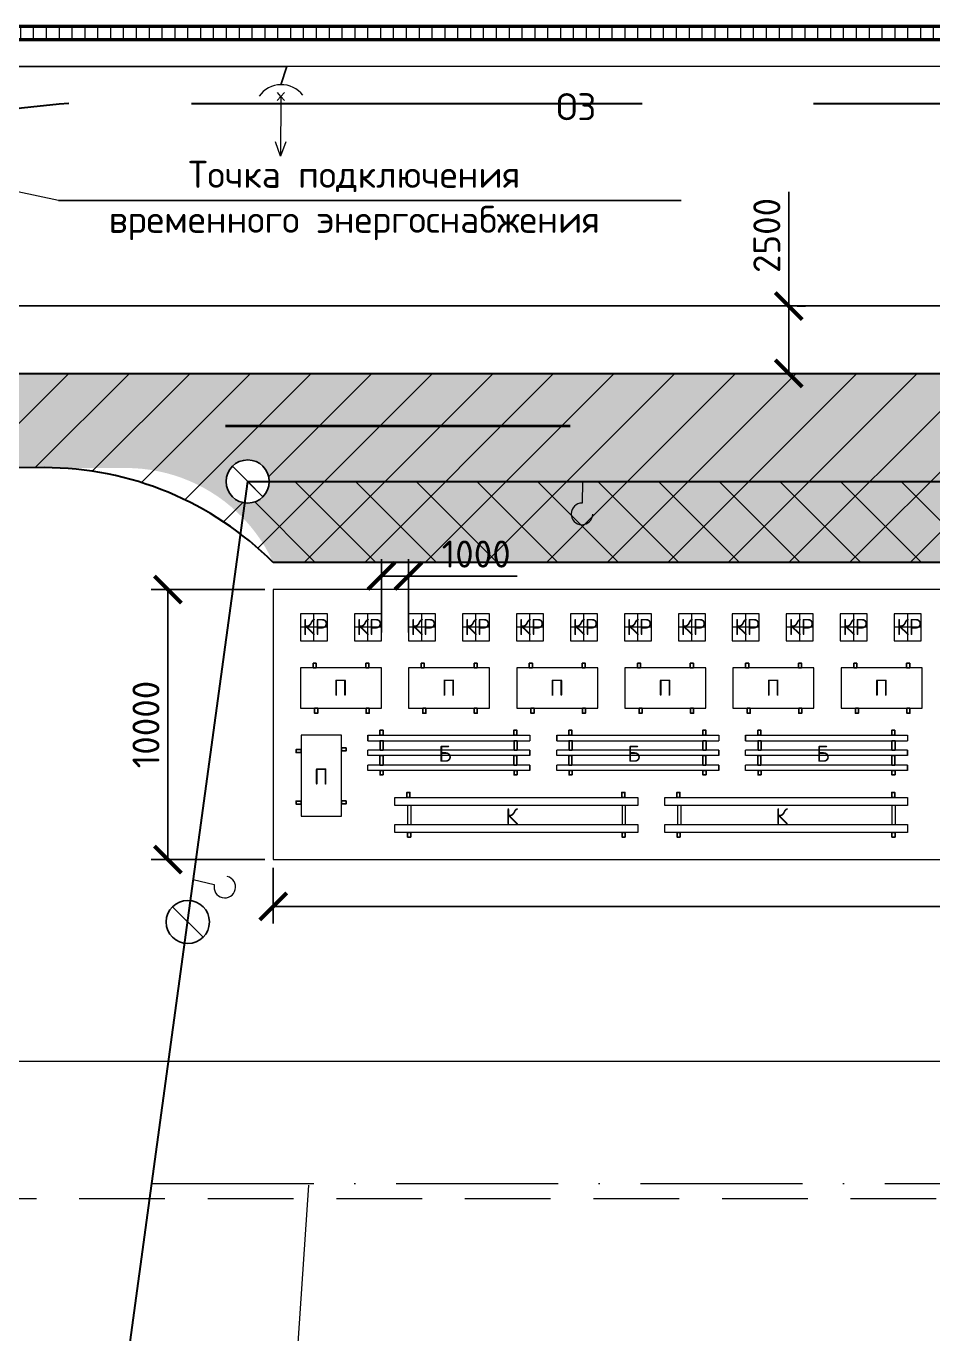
# Model space of a CAD drawing. Header units: millimetres. Extents: x -782 to 10910, y 3841 to 13237.
# Drawn here: x 7102.2 to 7169.4, y 7472.9 to 7569.8 of the extents above; entities that cross this region are included whole.
import ezdxf

# ---------------------------------------------------------------- set-up
doc = ezdxf.new("R2010")
doc.units = ezdxf.units.MM
for name, pattern in [('ACAD_ISO10W100', [18, 12, -3, 0, -3]), ('DASHEDX2', [38.1, 25.4, -12.7]), ('штриховая2', [9.525, 6.35, -3.175])]:
    doc.linetypes.add(name, pattern=pattern)
doc.layers.add('!ОНенес!', color=6, linetype='Continuous', lineweight=40)
doc.layers.add('красный', color=1, linetype='Continuous', lineweight=30)
doc.layers.add('1', color=7, linetype='Continuous')
doc.styles.add('2.5', font='isocpeur.ttf', dxfattribs={"height": 2})
doc.styles.add('Isocpeur', font='isocpeur.ttf')
doc.dimstyles.new('М500 стройгенп', dxfattribs={"dimtxt": 2, "dimasz": 2, "dimexe": 1.25, "dimexo": 0.625, "dimtad": 1, "dimlfac": 500, "dimtxsty": '2.5', "dimblk": 'ARCHTICK', "dimcen": 2.5, "dimadec": 0, "dimazin": 0, "dimtfac": 1, "dimtmove": 0, "dimatfit": 3, "dimfxl": 1, "dimarcsym": 0})
pattern_1 = [(50, (7700.4316, 2863.231), (4.5546167, -0.398477), [0.47625, -5.23875]), (355, (7700.4316, 2863.231), (-0.8810855, 4.776421), [0.381, -4.1910146]), (100.45144, (7700.811, 2863.198), (3.673531, 4.377944), [0.40475, -4.452256]), (46.1842, (7700.4316, 2864.501), (6.776976, -1.051058), [0.714375, -7.858125]), (96.63556, (7700.9964, 2864.4134), (5.935103, 6.185653), [0.607126, -6.67839]), (351.18415, (7700.4316, 2864.501), (5.935103, 6.185653), [0.571499, -6.286493]), (21, (7701.0666, 2864.1835), (3.7903598, -2.55663), [0.47625, -5.23875]), (326, (7701.0666, 2864.1835), (1.5450507, 4.604699), [0.381, -4.191]), (71.45144, (7701.3825, 2863.9704), (5.3354105, 2.0480692), [0.40475, -4.4522484]), (37.5, (7700.4316, 2863.231), (0.0772151, 2.11387597), [0, -4.1402, 0, -4.2545, 0, -4.206875]), (7.5, (7700.4316, 2863.231), (1.6704916, 2.5045144), [0, -2.4257, 0, -4.04495, 0, -1.603375]), (327.5, (7699.0156, 2863.231), (3.3897649, -0.1432186), [0, -1.5875, 0, -4.953, 0, -6.57225]), (317.5, (7698.3806, 2863.231), (3.7032295, 0.6356623), [0, -2.06375, 0, -3.2893, 0, -4.66725])]

# ---------------------------------------------------------------- blocks, each defined once
blk = doc.blocks.new('_ArchTick')
at = {"color": 0, "linetype": 'ByBlock', "const_width": 0.15}
blk.add_lwpolyline([(-0.5, -0.5), (0.5, 0.5)], dxfattribs=at)
blk = doc.blocks.new('*D332')
at = {"color": 0, "lineweight": -2, "transparency": 16777216}
for p, q in [((7128.498, 7524.863), (7128.498, 7530.288)), ((7130.498, 7524.863), (7130.498, 7530.288)), ((7128.498, 7529.038), (7130.498, 7529.038)), ((7130.498, 7529.038), (7138.548, 7529.038))]:
    blk.add_line(p, q, dxfattribs=at)
at = {"layer": 'Defpoints', "color": 0, "lineweight": 25, "transparency": 16777216}
for p in [(7130.498, 7529.038), (7128.498, 7524.238), (7130.498, 7524.238)]:
    blk.add_point(p, dxfattribs=at)
at = {"color": 0, "lineweight": -2, "transparency": 16777216, "xscale": 2, "yscale": 2, "zscale": 2, "rotation": 180}
blk.add_blockref('_ArchTick', (7128.498, 7529.038), dxfattribs=at)
at = {"color": 0, "lineweight": -2, "transparency": 16777216, "xscale": 2, "yscale": 2, "zscale": 2}
blk.add_blockref('_ArchTick', (7130.498, 7529.038), dxfattribs=at)
at = {"color": 0, "lineweight": 20, "transparency": 16777216, "insert": (7135.523, 7530.663), "char_height": 2, "attachment_point": 5, "style": '2.5'}
blk.add_mtext('1000', dxfattribs=at)
blk = doc.blocks.new('*D336')
at = {"color": 0, "lineweight": -2, "transparency": 16777216}
for p, q in [((7119.861, 7528.038), (7111.432, 7528.038)), ((7112.682, 7508.038), (7112.682, 7528.038)), ((7119.861, 7508.038), (7111.432, 7508.038))]:
    blk.add_line(p, q, dxfattribs=at)
at = {"layer": 'Defpoints', "color": 0, "lineweight": 25, "transparency": 16777216}
for p in [(7112.682, 7528.038), (7120.486, 7528.038), (7120.486, 7508.038)]:
    blk.add_point(p, dxfattribs=at)
at = {"color": 0, "lineweight": -2, "transparency": 16777216, "xscale": 2, "yscale": 2, "zscale": 2}
for p, rotation in [((7112.682, 7528.038), 90), ((7112.682, 7508.038), 270)]:
    blk.add_blockref('_ArchTick', p, dxfattribs=dict(at, rotation=rotation))
at = {"color": 0, "lineweight": 20, "transparency": 16777216, "insert": (7111.057, 7518.038), "char_height": 2, "attachment_point": 5, "rotation": 90, "style": '2.5'}
blk.add_mtext('10000', dxfattribs=at)
blk = doc.blocks.new('*D337')
at = {"color": 0, "lineweight": -2, "transparency": 16777216}
for p, q in [((7120.486, 7507.413), (7120.486, 7503.309)), ((7302.486, 7507.413), (7302.486, 7503.309)), ((7120.486, 7504.559), (7302.486, 7504.559))]:
    blk.add_line(p, q, dxfattribs=at)
at = {"layer": 'Defpoints', "color": 0, "lineweight": 25, "transparency": 16777216}
for p in [(7120.486, 7508.038), (7302.486, 7508.038), (7302.486, 7504.559)]:
    blk.add_point(p, dxfattribs=at)
at = {"color": 0, "lineweight": -2, "transparency": 16777216, "xscale": 2, "yscale": 2, "zscale": 2, "rotation": 180}
blk.add_blockref('_ArchTick', (7120.486, 7504.559), dxfattribs=at)
at = {"color": 0, "lineweight": -2, "transparency": 16777216, "xscale": 2, "yscale": 2, "zscale": 2}
blk.add_blockref('_ArchTick', (7302.486, 7504.559), dxfattribs=at)
at = {"color": 0, "lineweight": 20, "transparency": 16777216, "insert": (7211.486, 7506.184), "char_height": 2, "attachment_point": 5, "style": '2.5'}
blk.add_mtext('91000', dxfattribs=at)
blk = doc.blocks.new('*D345')
at = {"color": 0, "lineweight": -2, "transparency": 16777216}
for p, q in [((7158.678, 7549.038), (7158.678, 7557.488)), ((7158.678, 7544.04), (7158.678, 7549.038)), ((7159.303, 7549.038), (7159.928, 7549.038)), ((7159.303, 7544.04), (7159.928, 7544.04))]:
    blk.add_line(p, q, dxfattribs=at)
at = {"layer": 'Defpoints', "color": 0, "lineweight": 25, "transparency": 16777216}
for p in [(7158.678, 7549.038), (7158.678, 7549.038), (7158.678, 7544.04)]:
    blk.add_point(p, dxfattribs=at)
at = {"color": 0, "lineweight": -2, "transparency": 16777216, "xscale": 2, "yscale": 2, "zscale": 2}
for p, rotation in [((7158.678, 7549.038), 90), ((7158.678, 7544.04), 270)]:
    blk.add_blockref('_ArchTick', p, dxfattribs=dict(at, rotation=rotation))
at = {"color": 0, "lineweight": 25, "transparency": 16777216, "insert": (7157.053, 7554.263), "char_height": 2, "attachment_point": 5, "rotation": 90, "style": '2.5'}
blk.add_mtext('2500', dxfattribs=at)

msp = doc.modelspace()

# ---------------------------------------------------------------- hatches: boundary and pattern name
at = {"layer": '!ОНенес!', "lineweight": 40}
h = msp.add_hatch(color=7, dxfattribs=at)
h.paths.add_polyline_path([(7136.758308, 7541.612229), (7136.758308, 7540.172348), (7142.487779, 7540.172348)])
h.paths.add_polyline_path([(7136.758308, 7540.172348), (7136.758308, 7538.732468), (7142.487779, 7540.172348)])
at = {"lineweight": 20}
h = msp.add_hatch(dxfattribs=at)
h.set_pattern_fill('ANSI31', color=256, scale=0.3, angle=45)
h.set_pattern_definition([(90, (4875.7906, 4237.0282), (-0.9525, 2e-16), [])])
h.paths.add_polyline_path([(7387.078177, 7569.767246), (7386.078177, 7569.767246), (7055.485539, 7569.767246), (7056.485539, 7568.767246), (7386.078177, 7568.767246)])
h.paths.add_polyline_path([(7386.078177, 7296.824293), (7056.485539, 7296.824293), (7055.485539, 7295.824293), (7387.078177, 7295.824293)])
at = {"lineweight": 25}
h = msp.add_hatch(dxfattribs=at)
h.set_pattern_fill('AR-CONC', color=256, scale=0.025)
h.set_pattern_definition(pattern_1)
edge = h.paths.add_edge_path()
edge.add_line((7347.427992, 7550.038405), (7331.427992, 7550.038405))
edge.add_arc((7321.035687, 7556.038405), 12, 322.94344259, 330, ccw=False)
edge.add_line((7330.61218, 7548.807168), (7332.206459, 7537.038405))
edge.add_line((7332.206459, 7537.038405), (7337.053851, 7537.038405))
edge.add_line((7337.053851, 7537.038405), (7384.078177, 7537.038405))
edge.add_line((7384.078177, 7537.038405), (7384.078177, 7544.038405))
edge.add_line((7384.078177, 7544.038405), (7381.073914, 7544.038405))
edge.add_line((7381.073914, 7544.038405), (7357.820297, 7544.038405))
edge.add_arc((7357.820297, 7556.038405), 12, 210, 270, ccw=False)
edge = h.paths.add_edge_path()
edge.add_arc((7321.035687, 7556.038405), 12, 270, 322.94344259, ccw=False)
edge.add_line((7321.035687, 7544.038405), (7091.688057, 7544.038405))
edge.add_line((7091.688057, 7544.038405), (7090.731097, 7537.038405))
edge.add_line((7090.731097, 7537.038405), (7109.57658, 7537.038405))
edge.add_arc((7109.57658, 7525.038018), 12.000386, 43.87205531, 90, ccw=False)
edge.add_line((7118.227528, 7533.35489), (7118.37767, 7534.453152))
edge.add_arc((7118.594388, 7536.038405), 1.599997, 180, 262.21542913, ccw=False)
edge.add_arc((7118.594388, 7536.038405), 1.599997, 0, 180, ccw=False)
edge.add_line((7120.194385, 7536.038405), (7302.776693, 7536.038405))
edge.add_arc((7304.376691, 7536.038405), 1.599997, 0, 180, ccw=False)
edge.add_arc((7304.376691, 7536.038405), 1.599997, -83.51900907, 0, ccw=False)
edge.add_line((7304.557288, 7534.448632), (7304.875257, 7532.10143))
edge.add_arc((7314.642168, 7526.632493), 11.19383, 68.24656364, 150.75355209, ccw=False)
edge.add_line((7318.790748, 7537.02918), (7332.206459, 7537.038405))
edge.add_line((7332.206459, 7537.038405), (7330.61218, 7548.807168))
edge = h.paths.add_edge_path(flags=16)
edge.add_arc((7096.894983, 7538.165963), 0.16, 0, 360)
h.paths.add_polyline_path([(7232.360334, 7535.440804), (7232.360334, 7542.040804), (7227.560334, 7542.040804), (7227.560334, 7535.440804)], flags=17)
h = msp.add_hatch(dxfattribs=at)
h.set_pattern_fill('ANSI31', color=256)
h.set_pattern_definition([(45, (7700.4316, 2863.231), (-2.245064, 2.245064), [])])
h.paths.add_polyline_path([(7332.239982, 7327.038405), (7326.703297, 7327.038405), (7326.703297, 7320.038405), (7331.283022, 7320.038405)])
h.paths.add_polyline_path([(7304.592886, 7329.623728), (7304.906338, 7331.922209, -0.033531004), (7302.485539, 7334.038405), (7120.485539, 7334.038405, -0.033546474), (7118.063561, 7331.921309), (7118.37767, 7329.623657, -0.454591532), (7120.194385, 7328.038405), (7302.776693, 7328.038405, -0.454492205)])
h.paths.add_polyline_path([(7330.682975, 7548.284564), (7329.603499, 7548.391863, -0.097320235), (7321.432748, 7544.044975), (7091.688062, 7544.038439), (7090.592876, 7536.027341, -0.071737884), (7097.369484, 7537.038124), (7103.514977, 7537.067842, -0.164269753), (7118.063561, 7532.1555), (7118.37767, 7534.453152, -0.374956444), (7116.994391, 7536.038405, -1), (7120.194385, 7536.038405), (7302.776693, 7536.038405, -1), (7305.976688, 7536.038405, -0.381458001), (7304.557288, 7534.448632), (7304.875257, 7532.10143, -0.164703998), (7319.456102, 7537.038405), (7332.206459, 7537.038405)])
h.paths.add_polyline_path([(7096.734983, 7538.165963, -1), (7097.054983, 7538.165963, -1)], flags=16)
h.paths.add_polyline_path([(7304.557288, 7534.448632, -0.447745786), (7302.776693, 7536.038405), (7120.194385, 7536.038405, -0.454591532), (7118.37767, 7534.453152), (7118.063561, 7532.1555, -0.033546474), (7120.485539, 7530.038405), (7302.515459, 7530.038835, -0.032682346), (7304.875257, 7532.10143)])
h.paths.add_polyline_path([(7232.360334, 7535.440804), (7232.360334, 7542.040804), (7227.560334, 7542.040804), (7227.560334, 7535.440804)], flags=24)
h.paths.add_polyline_path([(7232.360334, 7528.092303), (7232.360334, 7534.692303), (7227.560334, 7534.692303), (7227.560334, 7528.092303)], flags=9)
h.paths.add_polyline_path([(7132.422693, 7528.363405), (7138.622693, 7528.363405), (7138.622693, 7533.163405), (7132.422693, 7533.163405)], flags=9)
at = {"lineweight": 20}
h = msp.add_hatch(dxfattribs=at)
h.set_pattern_fill('AR-CONC', color=256, scale=0.025)
h.set_pattern_definition(pattern_1)
h.paths.add_polyline_path([(7384.078177, 7327.038405), (7332.239982, 7327.038405), (7331.283022, 7320.038405), (7384.078177, 7320.038405)])
edge = h.paths.add_edge_path()
edge.add_line((7332.239982, 7327.038405), (7313.394499, 7327.038405))
edge.add_arc((7313.394499, 7339.038791), 12.000386, 223.86662461, 270, ccw=False)
edge.add_line((7304.742762, 7330.722739), (7304.592886, 7329.623728))
edge.add_arc((7304.376691, 7328.038405), 1.599997, 0, 82.23429528, ccw=False)
edge.add_arc((7304.376691, 7328.038405), 1.599997, -180, 0, ccw=False)
edge.add_line((7302.776693, 7328.038405), (7120.194385, 7328.038405))
edge.add_arc((7118.594388, 7328.038405), 1.599997, -180, 0, ccw=False)
edge.add_arc((7118.594388, 7328.038405), 1.599997, 97.78457087, 180, ccw=False)
edge.add_line((7118.37767, 7329.623657), (7118.227528, 7330.721919))
edge.add_arc((7109.57658, 7339.038791), 12.000386, 270, 316.12794469, ccw=False)
edge.add_line((7109.57658, 7327.038405), (7090.731097, 7327.038405))
edge.add_line((7090.731097, 7327.038405), (7091.688057, 7320.038405))
edge.add_line((7091.688057, 7320.038405), (7331.283022, 7320.038405))
edge.add_line((7331.283022, 7320.038405), (7332.239982, 7327.038405))
edge = h.paths.add_edge_path()
edge.add_arc((7313.394499, 7339.038791), 12.000386, 204.62550124, 223.86662461, ccw=False)
edge.add_line((7302.485539, 7334.038405), (7209.73779, 7334.038405))
edge.add_arc((7208.603897, 7334.431193), 1.199998, 199.10645728, 340.89354272, ccw=False)
edge.add_line((7207.470005, 7334.038405), (7120.485539, 7334.038405))
edge.add_arc((7109.57658, 7339.038791), 12.000386, 316.12794469, 335.37449876, ccw=False)
edge.add_line((7118.227528, 7330.721919), (7118.37767, 7329.623657))
edge.add_arc((7118.594388, 7328.038405), 1.599997, 0, 97.78457087, ccw=False)
edge.add_line((7120.194385, 7328.038405), (7302.776693, 7328.038405))
edge.add_arc((7304.376691, 7328.038405), 1.599997, 82.23429528, 180, ccw=False)
edge.add_line((7304.592886, 7329.623728), (7304.742762, 7330.722739))
edge = h.paths.add_edge_path()
edge.add_line((7331.25819, 7544.038405), (7091.688057, 7544.038405))
edge.add_line((7091.688057, 7544.038405), (7090.731097, 7537.038405))
edge.add_line((7090.731097, 7537.038405), (7109.57658, 7537.038405))
edge.add_arc((7109.57658, 7525.038018), 12.000386, 43.87205531, 90, ccw=False)
edge.add_line((7118.227528, 7533.35489), (7118.37767, 7534.453152))
edge.add_arc((7118.594388, 7536.038405), 1.599997, 180, 262.21542913, ccw=False)
edge.add_arc((7118.594388, 7536.038405), 1.599997, 0, 180, ccw=False)
edge.add_line((7120.194385, 7536.038405), (7302.776693, 7536.038405))
edge.add_arc((7304.376691, 7536.038405), 1.599997, 0, 180, ccw=False)
edge.add_arc((7304.376691, 7536.038405), 1.599997, -83.51900907, 0, ccw=False)
edge.add_line((7304.557288, 7534.448632), (7304.875257, 7532.10143))
edge.add_arc((7364.317017, 7439.347623), 110.1662, 117.53133097, 122.65399107, ccw=False)
edge.add_line((7313.394499, 7537.038405), (7332.206459, 7537.038405))
edge.add_line((7332.206459, 7537.038405), (7331.25819, 7544.038405))
edge = h.paths.add_edge_path()
edge.add_line((7091.688057, 7544.038405), (7082.437162, 7544.038405))
edge.add_line((7082.437162, 7544.038405), (7082.441275, 7536.645836))
edge.add_arc((7085.485539, 7525.038405), 12, 90, 104.69589657, ccw=False)
edge.add_line((7085.485539, 7537.038405), (7090.731097, 7537.038405))
edge.add_line((7090.731097, 7537.038405), (7091.688057, 7544.038405))
edge = h.paths.add_edge_path()
edge.add_line((7304.875257, 7532.10143), (7304.557288, 7534.448632))
edge.add_arc((7304.376691, 7536.038405), 1.599997, 180, 276.48099093, ccw=False)
edge.add_line((7302.776693, 7536.038405), (7120.194385, 7536.038405))
edge.add_arc((7118.594388, 7536.038405), 1.599997, -97.78457087, 0, ccw=False)
edge.add_line((7118.37767, 7534.453152), (7118.227528, 7533.35489))
edge.add_arc((7109.57658, 7525.038018), 12.000386, 24.62550124, 43.87205531, ccw=False)
edge.add_line((7120.485539, 7530.038405), (7205.095409, 7530.038405))
edge.add_arc((7205.681386, 7528.991206), 1.199998, 60.7700888, 119.2299112, ccw=False)
edge.add_line((7206.267363, 7530.038405), (7302.485539, 7530.038405))
edge.add_arc((7304.625807, 7529.974798), 2.141212, 83.30987815, 178.29773268, ccw=False)
h.paths.add_polyline_path([(7206.43408, 7529.323169), (7209.674074, 7529.323169), (7209.674074, 7530.038405), (7206.43408, 7530.038405)])
h.paths.add_polyline_path([(7332.206459, 7537.038405), (7384.078177, 7537.038405), (7384.078177, 7544.038405), (7331.25819, 7544.038405)])
edge = h.paths.add_edge_path()
edge.add_arc((7090.485539, 7520.038405), 24, 109.59180627, 180)
edge.add_line((7066.485539, 7520.038405), (7066.485539, 7344.038405))
edge.add_arc((7090.485539, 7344.038405), 24, 180, 270)
edge.add_line((7090.485539, 7320.038405), (7091.688057, 7320.038405))
edge.add_line((7091.688057, 7320.038405), (7090.731097, 7327.038405))
edge.add_line((7090.731097, 7327.038405), (7085.485539, 7327.038405))
edge.add_arc((7062.514977, 7316.067842), 25.455844, 25.52877937, 64.47122063)
edge.add_line((7073.485539, 7339.038405), (7073.485539, 7525.038405))
edge.add_arc((7085.485539, 7525.038405), 12, 104.69589657, 180, ccw=False)
edge.add_line((7082.441275, 7536.645836), (7082.437935, 7542.648935))
at = {"lineweight": 25}
h = msp.add_hatch(dxfattribs=at)
h.set_pattern_fill('AR-CONC', color=256, scale=0.025)
h.set_pattern_definition(pattern_1)
h.paths.add_polyline_path([(7116.994391, 7328.038405, -0.374956444), (7118.37767, 7329.623657), (7118.227528, 7330.721919, -0.204033738), (7109.57658, 7327.038405), (7097.485539, 7327.038405, -0.072953131), (7090.592876, 7328.049468), (7091.688057, 7320.038405), (7325.203297, 7320.038405), (7325.203297, 7327.038405), (7313.394499, 7327.038405, -0.077886135), (7309.723201, 7327.613781), (7305.971666, 7327.911731, -0.96113778), (7302.776693, 7328.038405), (7120.194385, 7328.038405, -1)])
h.paths.add_polyline_path([(7066.91693, 7412.104554), (7073.51693, 7412.104554), (7073.51693, 7416.904554), (7066.91693, 7416.904554)], flags=24)
h.paths.add_polyline_path([(7068.410539, 7342.937114), (7075.010539, 7342.937114), (7075.010539, 7347.737114), (7068.410539, 7347.737114)], flags=24)
h.paths.add_polyline_path([(7066.298578, 7464.074933), (7069.988572, 7464.074933), (7069.988572, 7468.394926), (7066.298578, 7468.394926)], flags=9)
h.paths.add_polyline_path([(7232.360334, 7321.136005), (7232.360334, 7327.736005), (7227.560334, 7327.736005), (7227.560334, 7321.136005)], flags=24)
edge = h.paths.add_edge_path()
edge.add_arc((7090.485539, 7520.038405), 24, 109.59160183, 180)
edge.add_line((7066.485539, 7520.038405), (7066.485539, 7344.038405))
edge.add_arc((7090.485539, 7344.038405), 24, 180, 270)
edge.add_line((7090.485539, 7320.038405), (7091.688057, 7320.038405))
edge.add_line((7091.688057, 7320.038405), (7090.731097, 7327.038405))
edge.add_line((7090.731097, 7327.038405), (7090.592876, 7328.049468))
edge.add_arc((7097.485539, 7351.038405), 24, 180, 253.30994122, ccw=False)
edge.add_line((7073.485539, 7351.038405), (7073.485539, 7525.038405))
edge.add_arc((7085.485539, 7525.038405), 12, 104.69537151, 180, ccw=False)
edge.add_line((7082.441382, 7536.645864), (7082.438016, 7542.648963))
at = {"lineweight": 20}
h = msp.add_hatch(dxfattribs=at)
h.set_pattern_fill('ANSI31', color=256, angle=90)
h.set_pattern_definition([(135, (4875.7906, 4237.0282), (-2.245064, -2.245064), [])])
h.paths.add_polyline_path([(7120.485539, 7334.038405, -0.084176912), (7118.227528, 7330.721919), (7118.37767, 7329.623657, -0.454591532), (7120.194385, 7328.038405), (7302.776693, 7328.038405, -0.454492205), (7304.592886, 7329.623728), (7304.742762, 7330.722739, -0.084153049), (7302.485539, 7334.038405), (7209.73779, 7334.038405, -0.71189231), (7207.470005, 7334.038405)])
h.paths.add_polyline_path([(7120.194385, 7536.038405, -0.454591532), (7118.37767, 7534.453152), (7118.227528, 7533.35489, -0.084176912), (7120.485539, 7530.038405), (7205.095409, 7530.038405, -0.260759243), (7206.267363, 7530.038405), (7302.485539, 7530.038405, -0.083164554), (7304.710176, 7533.320035), (7304.557288, 7534.448632, -0.447745786), (7302.776693, 7536.038405)])
h.paths.add_polyline_path([(7206.436463, 7529.383558), (7211.836463, 7529.383558), (7211.836463, 7534.183558), (7206.436463, 7534.183558)], flags=9)
h.paths.add_polyline_path([(7340.141114, 7528.737472), (7345.141114, 7528.737472), (7345.141114, 7533.537472), (7340.141114, 7533.537472)], flags=9)

# ---------------------------------------------------------------- linework, layer by layer
at = {"layer": '!ОНенес!', "color": 7, "lineweight": 40}
msp.add_line((7116.937409, 7540.172348), (7142.487779, 7540.172348), dxfattribs=at)
at = {"lineweight": 50}
msp.add_line((7055.485539, 7569.767246), (7386.078177, 7569.767246), dxfattribs=at)
at = {"color": 240, "lineweight": 20, "true_color": 0xed1f24}
for p, q in [((7058.485539, 7566.767246), (7121.485539, 7566.767246)), ((7212.800904, 7566.7672), (7058.485539, 7566.7672)), ((7082.545729, 7493.108141), (7284.828348, 7493.108141))]:
    msp.add_line(p, q, dxfattribs=at)
at = {"color": 1, "lineweight": 25}
msp.add_line((7121.042597, 7565.432495), (7121.485539, 7566.7672), dxfattribs=at)
at = {"linetype": 'штриховая2', "lineweight": 30, "ltscale": 4}
for p, q in [((7114.42223, 7564.038405), (7122.42223, 7564.038405)), ((7122.42223, 7564.038405), (7314.029439, 7563.997948))]:
    msp.add_line(p, q, dxfattribs=at)
at = {"lineweight": 20}
for p, q in [((7104.582287, 7556.852095), (7082.567718, 7561.540022)), ((7120.485539, 7528.038405), (7120.485539, 7518.038405)), ((7302.485539, 7528.038405), (7120.485539, 7528.038405)), ((7120.485539, 7528.038405), (7120.485539, 7518.038405)), ((7302.485539, 7528.038405), (7120.485539, 7528.038405)), ((7128.4977, 7522.238405), (7122.4977, 7522.238405)), ((7122.4977, 7522.238405), (7122.4977, 7519.238405)), ((7128.4977, 7519.238405), (7128.4977, 7522.238405)), ((7136.509861, 7522.238405), (7130.509861, 7522.238405)), ((7130.509861, 7522.238405), (7130.509861, 7519.238405)), ((7136.509861, 7519.238405), (7136.509861, 7522.238405)), ((7144.522021, 7522.238405), (7138.522021, 7522.238405)), ((7138.522021, 7522.238405), (7138.522021, 7519.238405)), ((7144.522021, 7519.238405), (7144.522021, 7522.238405)), ((7152.534182, 7522.238405), (7146.534182, 7522.238405)), ((7146.534182, 7522.238405), (7146.534182, 7519.238405)), ((7152.534182, 7519.238405), (7152.534182, 7522.238405)), ((7160.546342, 7522.238405), (7154.546342, 7522.238405)), ((7154.546342, 7522.238405), (7154.546342, 7519.238405)), ((7160.546342, 7519.238405), (7160.546342, 7522.238405)), ((7168.558503, 7522.238405), (7162.558503, 7522.238405)), ((7162.558503, 7522.238405), (7162.558503, 7519.238405)), ((7168.558503, 7519.238405), (7168.558503, 7522.238405)), ((7122.4977, 7519.238405), (7128.4977, 7519.238405)), ((7130.509861, 7519.238405), (7136.509861, 7519.238405)), ((7138.522021, 7519.238405), (7144.522021, 7519.238405)), ((7146.534182, 7519.238405), (7152.534182, 7519.238405)), ((7154.546342, 7519.238405), (7160.546342, 7519.238405)), ((7162.558503, 7519.238405), (7168.558503, 7519.238405)), ((7120.485539, 7518.038405), (7120.485539, 7508.038405)), ((7120.485539, 7518.038405), (7120.485539, 7508.038405)), ((7125.545978, 7517.238405), (7122.545978, 7517.238405)), ((7122.545978, 7517.238405), (7122.545978, 7511.238405)), ((7125.545978, 7511.238405), (7125.545978, 7517.238405)), ((7127.485539, 7517.238405), (7139.485539, 7517.238405)), ((7127.485539, 7516.824045), (7127.485539, 7517.238405)), ((7127.485539, 7517.238405), (7127.485539, 7516.838405)), ((7127.485539, 7516.838405), (7139.485539, 7516.838405)), ((7139.485539, 7517.238405), (7139.485539, 7516.838405)), ((7141.485539, 7517.238405), (7153.485539, 7517.238405)), ((7141.485539, 7516.824045), (7141.485539, 7517.238405)), ((7141.485539, 7517.238405), (7141.485539, 7516.838405)), ((7141.485539, 7516.838405), (7153.485539, 7516.838405)), ((7153.485539, 7517.238405), (7153.485539, 7516.838405)), ((7155.485539, 7517.238405), (7167.485539, 7517.238405)), ((7155.485539, 7516.824045), (7155.485539, 7517.238405)), ((7155.485539, 7517.238405), (7155.485539, 7516.838405)), ((7155.485539, 7516.838405), (7167.485539, 7516.838405)), ((7167.485539, 7517.238405), (7167.485539, 7516.838405)), ((7127.485539, 7515.738405), (7127.485539, 7516.138405)), ((7139.485539, 7516.138405), (7127.485539, 7516.138405)), ((7139.485539, 7515.738405), (7127.485539, 7515.738405)), ((7139.485539, 7516.138405), (7139.485539, 7515.738405)), ((7139.485539, 7515.738405), (7139.485539, 7516.138405)), ((7141.485539, 7515.738405), (7141.485539, 7516.138405)), ((7153.485539, 7516.138405), (7141.485539, 7516.138405)), ((7153.485539, 7515.738405), (7141.485539, 7515.738405)), ((7153.485539, 7516.138405), (7153.485539, 7515.738405)), ((7153.485539, 7515.738405), (7153.485539, 7516.138405)), ((7155.485539, 7515.738405), (7155.485539, 7516.138405)), ((7167.485539, 7516.138405), (7155.485539, 7516.138405)), ((7167.485539, 7515.738405), (7155.485539, 7515.738405)), ((7167.485539, 7516.138405), (7167.485539, 7515.738405)), ((7167.485539, 7515.738405), (7167.485539, 7516.138405)), ((7127.485539, 7514.638405), (7127.485539, 7515.038405)), ((7139.485539, 7515.038405), (7127.485539, 7515.038405)), ((7139.485539, 7515.038405), (7139.485539, 7514.638405)), ((7139.485539, 7514.638405), (7139.485539, 7515.038405)), ((7141.485539, 7514.638405), (7141.485539, 7515.038405)), ((7153.485539, 7515.038405), (7141.485539, 7515.038405)), ((7153.485539, 7515.038405), (7153.485539, 7514.638405)), ((7153.485539, 7514.638405), (7153.485539, 7515.038405)), ((7155.485539, 7514.638405), (7155.485539, 7515.038405)), ((7167.485539, 7515.038405), (7155.485539, 7515.038405)), ((7167.485539, 7515.038405), (7167.485539, 7514.638405)), ((7167.485539, 7514.638405), (7167.485539, 7515.038405)), ((7139.485539, 7514.638405), (7127.485539, 7514.638405)), ((7153.485539, 7514.638405), (7141.485539, 7514.638405)), ((7167.485539, 7514.638405), (7155.485539, 7514.638405)), ((7129.485539, 7512.638405), (7147.485539, 7512.638405)), ((7129.485539, 7512.038405), (7129.485539, 7512.638405)), ((7147.485539, 7512.038405), (7129.485539, 7512.038405)), ((7130.44438, 7512.038405), (7130.44438, 7510.638405)), ((7130.672217, 7512.038405), (7130.672217, 7510.638405)), ((7146.323841, 7512.038405), (7146.323841, 7510.638405)), ((7146.551679, 7512.038405), (7146.551679, 7510.638405)), ((7147.485539, 7512.638405), (7147.485539, 7512.038405)), ((7149.485539, 7512.638405), (7167.485539, 7512.638405)), ((7149.485539, 7512.038405), (7149.485539, 7512.638405)), ((7167.485539, 7512.038405), (7149.485539, 7512.038405)), ((7150.44438, 7512.038405), (7150.44438, 7510.638405)), ((7150.672217, 7512.038405), (7150.672217, 7510.638405)), ((7166.323841, 7512.038405), (7166.323841, 7510.638405)), ((7166.551679, 7512.038405), (7166.551679, 7510.638405)), ((7167.485539, 7512.638405), (7167.485539, 7512.038405)), ((7122.545978, 7511.238405), (7125.545978, 7511.238405)), ((7129.485539, 7510.638405), (7147.485539, 7510.638405)), ((7129.485539, 7510.038405), (7129.485539, 7510.638405)), ((7147.485539, 7510.038405), (7129.485539, 7510.038405)), ((7147.485539, 7510.638405), (7147.485539, 7510.038405)), ((7149.485539, 7510.638405), (7167.485539, 7510.638405)), ((7149.485539, 7510.038405), (7149.485539, 7510.638405)), ((7167.485539, 7510.038405), (7149.485539, 7510.038405)), ((7167.485539, 7510.638405), (7167.485539, 7510.038405)), ((7120.485539, 7508.038405), (7302.485539, 7508.038405)), ((7120.485539, 7508.038405), (7302.485539, 7508.038405)), ((7119.592832, 7432.048199), (7123.122642, 7483.928258))]:
    msp.add_line(p, q, dxfattribs=at)
at = {"color": 7, "lineweight": 25}
msp.add_line((7104.582287, 7556.852095), (7150.695534, 7556.852095), dxfattribs=at)
at = {"color": 5, "lineweight": 25}
msp.add_line((7061.485539, 7549.038405), (7180.289871, 7549.038405), dxfattribs=at)
at = {"lineweight": 30}
for p, q in [((7090.485539, 7544.038405), (7321.432748, 7544.044975)), ((7103.514977, 7537.067842), (7097.369484, 7537.038124)), ((7103.514977, 7537.067842), (7103.514977, 7537.067842)), ((7111.485539, 7484.038405), (7118.594388, 7536.038405)), ((7118.594388, 7536.038405), (7304.376691, 7536.038405)), ((7302.515459, 7530.038835), (7120.485539, 7530.038405)), ((7104.442203, 7432.517618), (7111.485539, 7484.038405))]:
    msp.add_line(p, q, dxfattribs=at)
at = {"lineweight": 25}
for p, q in [((7119.725757, 7534.907036), (7117.463019, 7537.169773)), ((7118.594388, 7536.038405), (7119.725757, 7534.907036)), ((7115.284773, 7502.279246), (7113.022035, 7504.541984)), ((7114.153404, 7503.410615), (7115.284773, 7502.279246))]:
    msp.add_line(p, q, dxfattribs=at)
at = {"lineweight": 13}
for p, q in [((7143.392783, 7536.038405), (7143.369748, 7534.438573)), ((7122.4977, 7526.238401), (7122.4977, 7524.238405)), ((7124.497697, 7526.238401), (7122.4977, 7526.238401)), ((7123.497698, 7524.238405), (7123.497698, 7526.238401)), ((7124.497697, 7524.238405), (7124.497697, 7526.238401)), ((7126.497697, 7526.238401), (7126.497697, 7524.238405)), ((7128.497693, 7526.238401), (7126.497697, 7526.238401)), ((7127.497695, 7524.238405), (7127.497695, 7526.238401)), ((7128.497693, 7524.238405), (7128.497693, 7526.238401)), ((7130.497693, 7526.238401), (7130.497693, 7524.238405)), ((7132.49769, 7526.238401), (7130.497693, 7526.238401)), ((7131.497692, 7524.238405), (7131.497692, 7526.238401)), ((7132.49769, 7524.238405), (7132.49769, 7526.238401)), ((7134.49769, 7526.238401), (7134.49769, 7524.238405)), ((7136.497687, 7526.238401), (7134.49769, 7526.238401)), ((7135.497688, 7524.238405), (7135.497688, 7526.238401)), ((7136.497687, 7524.238405), (7136.497687, 7526.238401)), ((7138.497687, 7526.238401), (7138.497687, 7524.238405)), ((7140.497683, 7526.238401), (7138.497687, 7526.238401)), ((7139.497685, 7524.238405), (7139.497685, 7526.238401)), ((7140.497683, 7524.238405), (7140.497683, 7526.238401)), ((7142.497683, 7526.238401), (7142.497683, 7524.238405)), ((7144.49768, 7526.238401), (7142.497683, 7526.238401)), ((7143.497682, 7524.238405), (7143.497682, 7526.238401)), ((7144.49768, 7524.238405), (7144.49768, 7526.238401)), ((7146.49768, 7526.238401), (7146.49768, 7524.238405)), ((7148.497677, 7526.238401), (7146.49768, 7526.238401)), ((7147.497678, 7524.238405), (7147.497678, 7526.238401)), ((7148.497677, 7524.238405), (7148.497677, 7526.238401)), ((7150.497677, 7526.238401), (7150.497677, 7524.238405)), ((7152.497673, 7526.238401), (7150.497677, 7526.238401)), ((7151.497675, 7524.238405), (7151.497675, 7526.238401)), ((7152.497673, 7524.238405), (7152.497673, 7526.238401)), ((7154.497673, 7526.238401), (7154.497673, 7524.238405)), ((7156.49767, 7526.238401), (7154.497673, 7526.238401)), ((7155.497672, 7524.238405), (7155.497672, 7526.238401)), ((7156.49767, 7524.238405), (7156.49767, 7526.238401)), ((7158.49767, 7526.238401), (7158.49767, 7524.238405)), ((7160.497667, 7526.238401), (7158.49767, 7526.238401)), ((7159.497668, 7524.238405), (7159.497668, 7526.238401)), ((7160.497667, 7524.238405), (7160.497667, 7526.238401)), ((7162.497667, 7526.238401), (7162.497667, 7524.238405)), ((7164.497663, 7526.238401), (7162.497667, 7526.238401)), ((7163.497665, 7524.238405), (7163.497665, 7526.238401)), ((7164.497663, 7524.238405), (7164.497663, 7526.238401)), ((7166.497663, 7526.238401), (7166.497663, 7524.238405)), ((7168.49766, 7526.238401), (7166.497663, 7526.238401)), ((7167.497662, 7524.238405), (7167.497662, 7526.238401)), ((7168.49766, 7524.238405), (7168.49766, 7526.238401)), ((7124.497697, 7525.238403), (7122.4977, 7525.238403)), ((7128.497693, 7525.238403), (7126.497697, 7525.238403)), ((7132.49769, 7525.238403), (7130.497693, 7525.238403)), ((7136.497687, 7525.238403), (7134.49769, 7525.238403)), ((7140.497683, 7525.238403), (7138.497687, 7525.238403)), ((7144.49768, 7525.238403), (7142.497683, 7525.238403)), ((7148.497677, 7525.238403), (7146.49768, 7525.238403)), ((7152.497673, 7525.238403), (7150.497677, 7525.238403)), ((7156.49767, 7525.238403), (7154.497673, 7525.238403)), ((7160.497667, 7525.238403), (7158.49767, 7525.238403)), ((7164.497663, 7525.238403), (7162.497667, 7525.238403)), ((7168.49766, 7525.238403), (7166.497663, 7525.238403)), ((7122.4977, 7524.238405), (7124.497697, 7524.238405)), ((7126.497697, 7524.238405), (7128.497693, 7524.238405)), ((7130.497693, 7524.238405), (7132.49769, 7524.238405)), ((7134.49769, 7524.238405), (7136.497687, 7524.238405)), ((7138.497687, 7524.238405), (7140.497683, 7524.238405)), ((7142.497683, 7524.238405), (7144.49768, 7524.238405)), ((7146.49768, 7524.238405), (7148.497677, 7524.238405)), ((7150.497677, 7524.238405), (7152.497673, 7524.238405)), ((7154.497673, 7524.238405), (7156.49767, 7524.238405)), ((7158.49767, 7524.238405), (7160.497667, 7524.238405)), ((7162.497667, 7524.238405), (7164.497663, 7524.238405)), ((7166.497663, 7524.238405), (7168.49766, 7524.238405)), ((7114.563144, 7506.550552), (7116.119948, 7506.181292))]:
    msp.add_line(p, q, dxfattribs=at)
at = {"linetype": 'ACAD_ISO10W100', "lineweight": 20}
msp.add_line((7111.485539, 7484.038405), (7311.485539, 7484.038405), dxfattribs=at)
at = {"linetype": 'штриховая2', "lineweight": 20}
msp.add_line((7096.585539, 7482.938405), (7312.385539, 7482.938405), dxfattribs=at)
at = {"lineweight": 50}
msp.add_lwpolyline([(7386.078177, 7320.038405), (7386.078177, 7296.824293), (7056.485539, 7296.824293), (7056.485539, 7568.767246), (7386.078177, 7568.767246), (7386.078177, 7544.038405)], dxfattribs=at)
at = {"linetype": 'Continuous'}
for points in [[(7123.431561, 7522.571414), (7123.659398, 7522.571414), (7123.659398, 7522.238405), (7123.431561, 7522.238405)], [(7127.349528, 7522.571414), (7127.577365, 7522.571414), (7127.577365, 7522.238405), (7127.349528, 7522.238405)], [(7131.443722, 7522.571414), (7131.671559, 7522.571414), (7131.671559, 7522.238405), (7131.443722, 7522.238405)], [(7135.361688, 7522.571414), (7135.589526, 7522.571414), (7135.589526, 7522.238405), (7135.361688, 7522.238405)], [(7139.455882, 7522.571414), (7139.68372, 7522.571414), (7139.68372, 7522.238405), (7139.455882, 7522.238405)], [(7143.373849, 7522.571414), (7143.601686, 7522.571414), (7143.601686, 7522.238405), (7143.373849, 7522.238405)], [(7147.468043, 7522.571414), (7147.69588, 7522.571414), (7147.69588, 7522.238405), (7147.468043, 7522.238405)], [(7151.386009, 7522.571414), (7151.613847, 7522.571414), (7151.613847, 7522.238405), (7151.386009, 7522.238405)], [(7155.480203, 7522.571414), (7155.708041, 7522.571414), (7155.708041, 7522.238405), (7155.480203, 7522.238405)], [(7159.39817, 7522.571414), (7159.626007, 7522.571414), (7159.626007, 7522.238405), (7159.39817, 7522.238405)], [(7163.492364, 7522.571414), (7163.720201, 7522.571414), (7163.720201, 7522.238405), (7163.492364, 7522.238405)], [(7167.410331, 7522.571414), (7167.638168, 7522.571414), (7167.638168, 7522.238405), (7167.410331, 7522.238405)], [(7123.553145, 7519.238405), (7123.780982, 7519.238405), (7123.780982, 7518.868923), (7123.553145, 7518.868923)], [(7127.365785, 7519.238405), (7127.593623, 7519.238405), (7127.593623, 7518.868923), (7127.365785, 7518.868923)], [(7131.565305, 7519.238405), (7131.793143, 7519.238405), (7131.793143, 7518.868923), (7131.565305, 7518.868923)], [(7135.377946, 7519.238405), (7135.605783, 7519.238405), (7135.605783, 7518.868923), (7135.377946, 7518.868923)], [(7139.577466, 7519.238405), (7139.805303, 7519.238405), (7139.805303, 7518.868923), (7139.577466, 7518.868923)], [(7143.390107, 7519.238405), (7143.617944, 7519.238405), (7143.617944, 7518.868923), (7143.390107, 7518.868923)], [(7147.589627, 7519.238405), (7147.817464, 7519.238405), (7147.817464, 7518.868923), (7147.589627, 7518.868923)], [(7151.402267, 7519.238405), (7151.630105, 7519.238405), (7151.630105, 7518.868923), (7151.402267, 7518.868923)], [(7155.601787, 7519.238405), (7155.829625, 7519.238405), (7155.829625, 7518.868923), (7155.601787, 7518.868923)], [(7159.414428, 7519.238405), (7159.642265, 7519.238405), (7159.642265, 7518.868923), (7159.414428, 7518.868923)], [(7163.613948, 7519.238405), (7163.841785, 7519.238405), (7163.841785, 7518.868923), (7163.613948, 7518.868923)], [(7167.426588, 7519.238405), (7167.654426, 7519.238405), (7167.654426, 7518.868923), (7167.426588, 7518.868923)], [(7128.617454, 7517.238405), (7128.389617, 7517.238405), (7128.389617, 7517.607886), (7128.617454, 7517.607886)], [(7138.535421, 7517.238405), (7138.307583, 7517.238405), (7138.307583, 7517.607886), (7138.535421, 7517.607886)], [(7142.617454, 7517.238405), (7142.389617, 7517.238405), (7142.389617, 7517.607886), (7142.617454, 7517.607886)], [(7152.535421, 7517.238405), (7152.307583, 7517.238405), (7152.307583, 7517.607886), (7152.535421, 7517.607886)], [(7156.617454, 7517.238405), (7156.389617, 7517.238405), (7156.389617, 7517.607886), (7156.617454, 7517.607886)], [(7166.535421, 7517.238405), (7166.307583, 7517.238405), (7166.307583, 7517.607886), (7166.535421, 7517.607886)], [(7128.633712, 7516.138405), (7128.405874, 7516.138405), (7128.405874, 7516.838405), (7128.633712, 7516.838405)], [(7138.551679, 7516.138405), (7138.323841, 7516.138405), (7138.323841, 7516.838405), (7138.551679, 7516.838405)], [(7142.633712, 7516.138405), (7142.405874, 7516.138405), (7142.405874, 7516.838405), (7142.633712, 7516.838405)], [(7152.551679, 7516.138405), (7152.323841, 7516.138405), (7152.323841, 7516.838405), (7152.551679, 7516.838405)], [(7156.633712, 7516.138405), (7156.405874, 7516.138405), (7156.405874, 7516.838405), (7156.633712, 7516.838405)], [(7166.551679, 7516.138405), (7166.323841, 7516.138405), (7166.323841, 7516.838405), (7166.551679, 7516.838405)], [(7122.545978, 7516.18296), (7122.545978, 7515.955122), (7122.176497, 7515.955122), (7122.176497, 7516.18296)], [(7125.878988, 7516.304544), (7125.878988, 7516.076706), (7125.545978, 7516.076706), (7125.545978, 7516.304544)], [(7128.617454, 7515.038405), (7128.389617, 7515.038405), (7128.389617, 7515.738405), (7128.617454, 7515.738405)], [(7138.535421, 7515.038405), (7138.307583, 7515.038405), (7138.307583, 7515.738405), (7138.535421, 7515.738405)], [(7142.617454, 7515.038405), (7142.389617, 7515.038405), (7142.389617, 7515.738405), (7142.617454, 7515.738405)], [(7152.535421, 7515.038405), (7152.307583, 7515.038405), (7152.307583, 7515.738405), (7152.535421, 7515.738405)], [(7156.617454, 7515.038405), (7156.389617, 7515.038405), (7156.389617, 7515.738405), (7156.617454, 7515.738405)], [(7166.535421, 7515.038405), (7166.307583, 7515.038405), (7166.307583, 7515.738405), (7166.535421, 7515.738405)], [(7128.633712, 7514.305395), (7128.405874, 7514.305395), (7128.405874, 7514.638405), (7128.633712, 7514.638405)], [(7138.551679, 7514.305395), (7138.323841, 7514.305395), (7138.323841, 7514.638405), (7138.551679, 7514.638405)], [(7142.633712, 7514.305395), (7142.405874, 7514.305395), (7142.405874, 7514.638405), (7142.633712, 7514.638405)], [(7152.551679, 7514.305395), (7152.323841, 7514.305395), (7152.323841, 7514.638405), (7152.551679, 7514.638405)], [(7156.633712, 7514.305395), (7156.405874, 7514.305395), (7156.405874, 7514.638405), (7156.633712, 7514.638405)], [(7166.551679, 7514.305395), (7166.323841, 7514.305395), (7166.323841, 7514.638405), (7166.551679, 7514.638405)], [(7130.617454, 7512.638405), (7130.389617, 7512.638405), (7130.389617, 7513.007886), (7130.617454, 7513.007886)], [(7146.535421, 7512.638405), (7146.307583, 7512.638405), (7146.307583, 7513.007886), (7146.535421, 7513.007886)], [(7150.617454, 7512.638405), (7150.389617, 7512.638405), (7150.389617, 7513.007886), (7150.617454, 7513.007886)], [(7166.535421, 7512.638405), (7166.307583, 7512.638405), (7166.307583, 7513.007886), (7166.535421, 7513.007886)], [(7122.545978, 7512.370319), (7122.545978, 7512.142482), (7122.176497, 7512.142482), (7122.176497, 7512.370319)], [(7125.878988, 7512.386577), (7125.878988, 7512.15874), (7125.545978, 7512.15874), (7125.545978, 7512.386577)], [(7130.672217, 7509.705395), (7130.44438, 7509.705395), (7130.44438, 7510.038405), (7130.672217, 7510.038405)], [(7146.551679, 7509.705395), (7146.323841, 7509.705395), (7146.323841, 7510.038405), (7146.551679, 7510.038405)], [(7150.633712, 7509.705395), (7150.405874, 7509.705395), (7150.405874, 7510.038405), (7150.633712, 7510.038405)], [(7166.551679, 7509.705395), (7166.323841, 7509.705395), (7166.323841, 7510.038405), (7166.551679, 7510.038405)]]:
    msp.add_lwpolyline(points, close=True, dxfattribs=at)
at = {"lineweight": 25}
for centre in [(7118.594388, 7536.038405), (7114.153404, 7503.410615)]:
    msp.add_circle(centre, 1.599997, dxfattribs=at)
at = {"linetype": 'штриховая2', "lineweight": 30, "ltscale": 4}
msp.add_arc((7111.518296, 7484.278011), 80, 94.43558312, 102.50558607, dxfattribs=at)
at = {"lineweight": 30}
msp.add_arc((7103.514977, 7513.067842), 24, 45, 90, dxfattribs=at)
at = {"lineweight": 13}
for centre, start, end in [((7143.35823, 7533.638657), 89.17507218, 359.17507218), ((7116.89835, 7505.996663), 166.65656931, 76.65656931)]:
    msp.add_arc(centre, 0.799999, start, end, dxfattribs=at)
at = {"layer": 'красный', "color": 1, "lineweight": 20}
for p, q in [((7121.054914, 7564.5555), (7120.786524, 7564.261653)), ((7121.054914, 7564.5555), (7120.791311, 7564.853649)), ((7121.054914, 7564.5555), (7121.019257, 7560.145652)), ((7121.054914, 7564.5555), (7121.323304, 7564.849348)), ((7121.054914, 7564.5555), (7121.318517, 7564.257352)), ((7121.019257, 7560.145652), (7120.653333, 7561.204607)), ((7121.430672, 7561.198322), (7121.019257, 7560.145652))]:
    msp.add_line(p, q, dxfattribs=at)
msp.add_arc((7121.08249, 7563.413821), 2.019068, 37.53861683, 144.72563763, dxfattribs=at)

# ---------------------------------------------------------------- texts
at = {"color": 7, "linetype": 'DASHEDX2', "lineweight": 20, "insert": (7126.493737, 7556.852095), "char_height": 2, "width": 44.83939673, "attachment_point": 5, "style": 'Isocpeur'}
msp.add_mtext('\\pxqc;Точка подключения \\Pвременного энергоснабжения', dxfattribs=at)
at = {"layer": '1', "width": 335.51997649, "style": 'Isocpeur'}
for s, insert, char_height, attachment_point in [('ОЗ', (7141.452533, 7564.800265), 2, 1), ('КР', (7122.655934, 7524.660722), 1.199998, 7), ('КР', (7126.65593, 7524.660722), 1.199998, 7), ('КР', (7130.655927, 7524.660722), 1.199998, 7), ('КР', (7134.655924, 7524.660722), 1.199998, 7), ('КР', (7138.65592, 7524.660722), 1.199998, 7), ('КР', (7142.655917, 7524.660722), 1.199998, 7), ('КР', (7146.655914, 7524.660722), 1.199998, 7), ('КР', (7150.65591, 7524.660722), 1.199998, 7), ('КР', (7154.655907, 7524.660722), 1.199998, 7), ('КР', (7158.655904, 7524.660722), 1.199998, 7), ('КР', (7162.6559, 7524.660722), 1.199998, 7), ('КР', (7166.655897, 7524.660722), 1.199998, 7), ('П', (7124.947029, 7520.161475), 1.199998, 7), ('П', (7132.959189, 7520.161475), 1.199998, 7), ('П', (7140.97135, 7520.161475), 1.199998, 7), ('П', (7148.983511, 7520.161475), 1.199998, 7), ('П', (7156.995671, 7520.161475), 1.199998, 7), ('П', (7165.007832, 7520.161475), 1.199998, 7), ('Б', (7132.728098, 7515.274019), 1.199998, 7), ('Б', (7146.728098, 7515.274019), 1.199998, 7), ('Б', (7160.728098, 7515.274019), 1.199998, 7), ('П', (7123.50015, 7513.58267), 1.199998, 7), ('К', (7137.699174, 7510.638405), 1.199998, 7), ('К', (7157.699174, 7510.638405), 1.199998, 7)]:
    msp.add_mtext(s, dxfattribs=dict(at, insert=insert, char_height=char_height, attachment_point=attachment_point))

# ---------------------------------------------------------------- dimensions: what is measured, and where the dimension line sits
at = {"lineweight": 25}
dim = msp.add_linear_dim(base=(7158.677564, 7549.038405), p1=(7158.677564, 7544.040345), p2=(7158.677564, 7549.038405), angle=90, text='2500', dimstyle='М500 стройгенп', dxfattribs=at)
dim.commit()
dim.dimension.update_dxf_attribs({"geometry": '*D345', "text_midpoint": (7157.052564, 7554.263405)})
at = {"lineweight": 20}
for base, p1, p2, picture, middle in [((7130.497693, 7529.038405), (7128.497693, 7524.238405), (7130.497693, 7524.238405), '*D332', (7135.522693, 7530.663405)), ((7302.485539, 7504.559351), (7120.485539, 7508.038405), (7302.485539, 7508.038405), '*D337', (7211.485539, 7506.184351))]:
    dim = msp.add_linear_dim(base=base, p1=p1, p2=p2, dimstyle='М500 стройгенп', dxfattribs=at)
    dim.commit()
    dim.dimension.update_dxf_attribs({"geometry": picture, "text_midpoint": middle})
dim = msp.add_linear_dim(base=(7112.681594, 7528.038405), p1=(7120.485539, 7508.038405), p2=(7120.485539, 7528.038405), angle=90, dimstyle='М500 стройгенп', dxfattribs=at)
dim.commit()
dim.dimension.update_dxf_attribs({"geometry": '*D336', "text_midpoint": (7111.056594, 7518.038405)})

doc.saveas('drawing.dxf')
